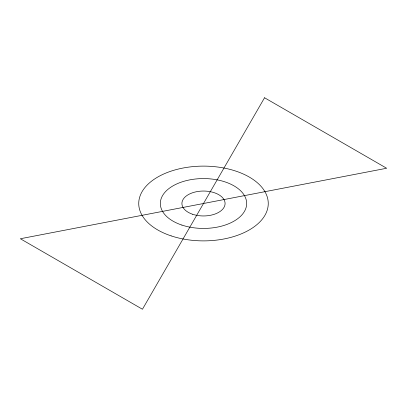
<?xml version="1.0" encoding="UTF-8"?>
<svg xmlns="http://www.w3.org/2000/svg" width="407" height="407" viewBox="0 0 407 407"><rect width="100%" height="100%" fill="white"/><g stroke="black" fill="none" stroke-linecap="round" stroke-linejoin="round"><path stroke-width="0.61" d="M264.55 97.761L142.45 309.239L20.35 238.746L386.65 168.254L264.55 97.761M171.123 235.877A64.754 37.383 0 0 0 268.254 203.5A64.754 37.383 0 0 0 171.123 171.123A64.754 37.383 0 0 0 171.123 235.877M181.914 225.086A43.167 24.924 0 0 0 246.667 203.5A43.167 24.924 0 0 0 181.914 181.914A43.167 24.924 0 0 0 181.914 225.086M192.709 214.291A21.586 12.459 0 0 0 225.086 203.5A21.586 12.459 0 0 0 192.709 192.709A21.586 12.459 0 0 0 192.709 214.291"/></g></svg>
